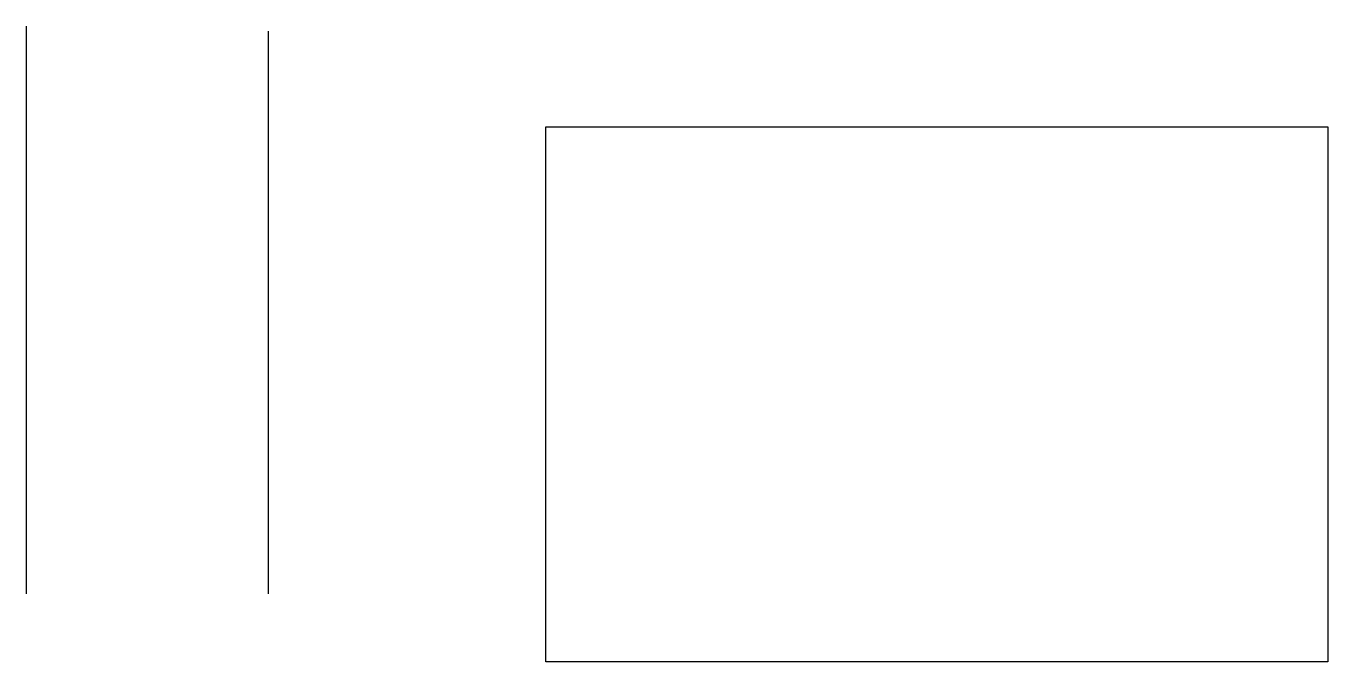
# Model space of a CAD drawing. Header units: inches. Extents: x -71 to 929, y 327 to 815.
import ezdxf

# ---------------------------------------------------------------- set-up
doc = ezdxf.new("R2010")
doc.units = ezdxf.units.IN
doc.header["$MEASUREMENT"] = 0

msp = doc.modelspace()

# ---------------------------------------------------------------- linework, layer by layer
for p, q in [((-70.6, 815.37), (-70.6, 379.42)), ((115.44, 811.5), (115.44, 379.42))]:
    msp.add_line(p, q)
msp.add_lwpolyline([(328.61, 737.87), (929.37, 737.87), (929.37, 327.11), (328.61, 327.11)], close=True)

doc.saveas('drawing.dxf')
